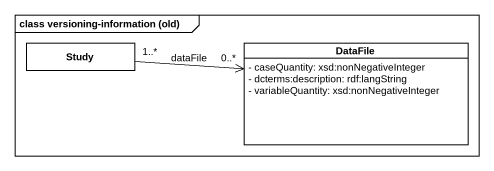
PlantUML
@startuml
mainframe class versioning-information (old)
hide circle
hide empty members
skinparam classAttributeIconSize 0
class Study #FFFFFF
class DataFile #FFFFFF {
  - caseQuantity: xsd:nonNegativeInteger
  - dcterms:description: rdf:langString
  - variableQuantity: xsd:nonNegativeInteger
}
Study "1..*" -right-> "0..*" DataFile : dataFile
@enduml
